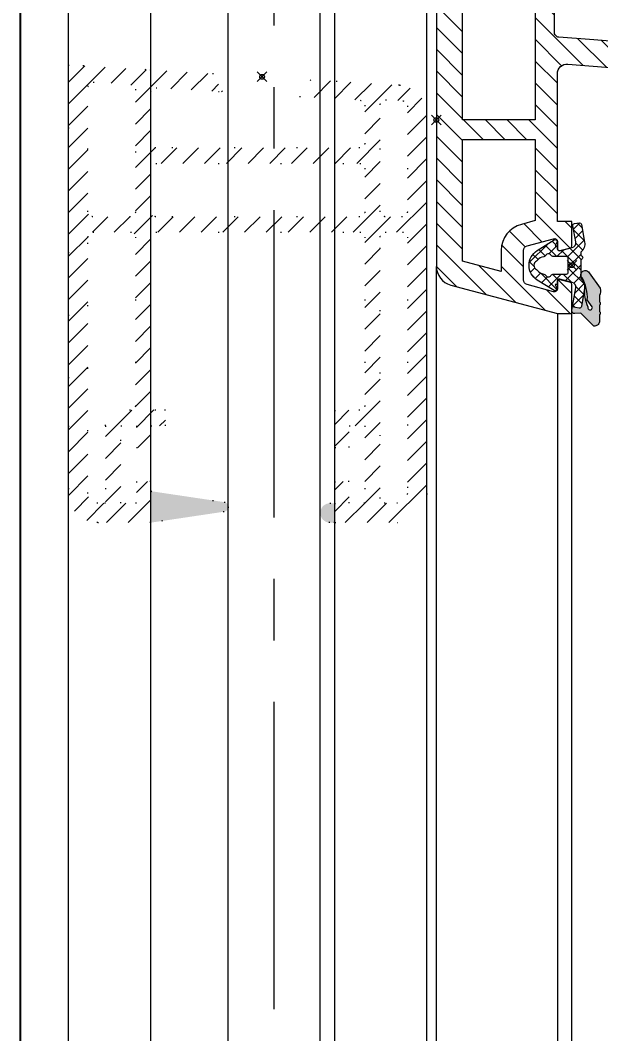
# Model space of a CAD drawing. Header units: millimetres. Extents: x -20000 to 230000, y -17405 to 24510.
# Drawn here: x 95000 to 95060, y -4013 to -3908.4 of the extents above; entities that cross this region are included whole.
import ezdxf

# ---------------------------------------------------------------- set-up
doc = ezdxf.new("R2010")
doc.units = ezdxf.units.MM
doc.header["$PDMODE"] = 35
doc.header["$PDSIZE"] = 0.5
doc.linetypes.add('AXES', pattern=[50.8, 31.75, -6.35, 6.35, -6.35])
doc.linetypes.add('POINTILLE', pattern=[6.35, 0, -6.35])
doc.layers.get('0').update_dxf_attribs({"lineweight": 13})
doc.layers.get('Defpoints').update_dxf_attribs({"true_color": 0xc2a584})
doc.layers.add('0 - Invisible', color=43, linetype='Continuous', lineweight=0, plot=False)
for name, color, linetype, lineweight in [('1 - Axe', 1, 'AXES', 0), ('1 - BETON', 251, 'Continuous', 25), ('1 - Cotation', 32, 'Continuous', 13), ('1 - Joint', 7, 'Continuous', 13), ('1 - PVC', 7, 'Continuous', 13)]:
    doc.layers.add(name, color=color, linetype=linetype, lineweight=lineweight)
doc.styles.add('Texte Poralu', font='tahomabd.ttf')
doc.dimstyles.new('100 - 1000', dxfattribs={"dimtxt": 15, "dimasz": 15, "dimexe": 5, "dimexo": 2.5, "dimgap": 8, "dimtad": 1, "dimdec": 1, "dimtxsty": 'Texte Poralu', "dimcen": 10, "dimazin": 0, "dimtfac": 1, "dimtdec": 1, "dimtmove": 0, "dimatfit": 3, "dimfxl": 1, "dimarcsym": 0})

# ---------------------------------------------------------------- blocks, each defined once
blk = doc.blocks.new('*D1252')
at = {"layer": '1 - Cotation', "color": 0, "lineweight": -2, "transparency": 16777216}
for p, q in [((95002.5, -3855.67), (95350, -3855.67)), ((95345, -3870.67), (95345, -4601.27)), ((95102.5, -4616.27), (95350, -4616.27))]:
    blk.add_line(p, q, dxfattribs=at)
at = {"layer": '1 - Cotation', "color": 0, "transparency": 16777216}
for points in [[(95342.5, -3870.67), (95347.5, -3870.67), (95345, -3855.67)], [(95342.5, -4601.27), (95347.5, -4601.27), (95345, -4616.27)]]:
    blk.add_solid(points, dxfattribs=at)
at = {"layer": 'Defpoints', "color": 0, "transparency": 16777216}
for p in [(95000, -3855.67), (95100, -4616.27), (95345, -4616.27)]:
    blk.add_point(p, dxfattribs=at)
at = {"layer": '1 - Cotation', "color": 0, "transparency": 16777216, "insert": (95329.5, -4235.97), "char_height": 15, "attachment_point": 5, "rotation": 90, "style": 'Texte Poralu'}
blk.add_mtext('H', dxfattribs=at)
blk = doc.blocks.new('*U428')
at = {"layer": '1 - Joint', "linetype": 'ByBlock'}
blk.add_hatch(color=256, dxfattribs=at).paths.add_polyline_path([(2.84, 3.14), (2.84, 3.78, 0.57735), (2.84, 4.13), (2.84, 4.79, 0.57735), (2.84, 5.13), (2.84, 5.85, 0.419335), (2.27, 6.28), (0.94, 4.97), (0.31, 5, 0.477659), (0, 4.65), (0.11, 4.02, -0.406954), (0.36, 4.36), (0.75, 4.43, -0.418679), (0.98, 4.27), (1.3, 2.36, -0.125286), (1.66, 4.3, -1.387029), (2.11, 4.3), (1.59, 3.57, -0.153631), (1.05, 1.3, 0.167659), (0.93, 1.03), (0.93, 0.96, 0.744987), (1.78, 0.78), (2.91, 2.37, 0.250622)])
h = blk.add_hatch(dxfattribs=at)
h.set_pattern_fill('ANSI37', color=256, scale=0.25, style=0)
h.paths.add_polyline_path([(0.93, 0.96, -0.041156), (0.93, 1.03), (0.93, 1.36, 0.277105), (1.3, 2.36), (0.98, 4.27, 0.414214), (0.75, 4.43), (0.36, 4.36, 0.406954), (0.11, 4.02), (0.4, 2.34, -0.388879), (0.04, 1.77), (-1.23, 1.43, -0.414214), (-1.53, 1.73), (-1.53, 2.01), (-1.71, 2.01), (-1.54, 2.38, 0.109518), (-1.53, 2.46, 0.414214), (-1.73, 2.66, 0.140872), (-1.83, 2.63), (-3.58, 1.54, 0.258271), (-4.42, 0.01, 0.258271), (-3.58, -1.51), (-1.83, -2.61, 0.140872), (-1.73, -2.64, 0.414214), (-1.53, -2.44, 0.109518), (-1.54, -2.35), (-1.71, -1.99), (-1.53, -1.99), (-1.53, -1.79, -0.414214), (-1.23, -1.49), (0.04, -1.83, -0.388879), (0.4, -2.4), (0.1, -4.07, 0.043661), (0.1, -4.1, 0.36397), (0.27, -4.3), (0.76, -4.39, 0.037727), (0.79, -4.39, 0.370694), (0.99, -4.22), (1.31, -2.39, 0.271381), (0.93, -1.34), (0.93, -0.99, 1), (0.93, -0.59)])
h.paths.add_polyline_path([(-0.37, 0.71), (-0.37, -0.69, -0.414214), (-0.57, -0.89), (-1.9, -0.89, 0.267949), (-2.16, -1.04, -0.267949), (-2.42, -1.19, -0.271324), (-2.68, -1.04, 0.243431), (-2.91, -0.88, -0.210605), (-3.54, -0.52, 0.11634), (-3.65, -0.43, -0.281921), (-3.92, 0.01, -0.281921), (-3.65, 0.46, 0.11634), (-3.54, 0.55, -0.210605), (-2.91, 0.91, 0.243431), (-2.68, 1.06, -0.271324), (-2.42, 1.21, -0.267949), (-2.16, 1.06, 0.267949), (-1.9, 0.91), (-0.57, 0.91, -0.414214)], flags=16)
at = {"layer": '0 - Invisible', "linetype": 'ByBlock'}
blk.add_point((0, 0), dxfattribs=at)
at = {"layer": '1 - Joint', "linetype": 'ByBlock'}
for points in [[(2.11, 4.3), (1.59, 3.57, -0.153631), (1.05, 1.3, 1.13268), (1.78, 0.78), (2.91, 2.37, 0.250622), (2.84, 3.14), (2.84, 3.78, 0.57735), (2.84, 4.13), (2.84, 4.79, 0.57735), (2.84, 5.13), (2.84, 5.85, 0.419335), (2.27, 6.28), (0.94, 4.97), (0.31, 5, 0.477659), (0, 4.65), (0.4, 2.34, -0.388879), (0.04, 1.77), (-1.23, 1.43, -0.414214), (-1.53, 1.73), (-1.53, 2.01), (-1.71, 2.01), (-1.54, 2.38, 0.109518), (-1.53, 2.46, 0.414214), (-1.73, 2.66, 0.140872), (-1.83, 2.63), (-3.58, 1.54, 0.258271), (-4.42, 0.01, 0.258271), (-3.58, -1.51), (-1.83, -2.61, 0.140872), (-1.73, -2.64, 0.414214), (-1.53, -2.44, 0.109518), (-1.54, -2.35), (-1.71, -1.99), (-1.53, -1.99), (-1.53, -1.79, -0.414214), (-1.23, -1.49), (0.04, -1.83, -0.388879), (0.4, -2.4), (0.1, -4.07, 0.043661), (0.1, -4.1, 0.36397), (0.27, -4.3), (0.76, -4.39, 0.037727), (0.79, -4.39, 0.370694), (0.99, -4.22), (1.31, -2.39, 0.271381), (0.93, -1.34), (0.93, -0.99, 1), (0.93, -0.59), (0.93, 1.36, 0.277105), (1.3, 2.36, -0.125286), (1.66, 4.3, -1.387029)], [(-3.65, 0.46, 0.11634), (-3.54, 0.55, -0.210605), (-2.91, 0.91, 0.243431), (-2.68, 1.06, -0.271324), (-2.42, 1.21, -0.267949), (-2.16, 1.06, 0.267949), (-1.9, 0.91), (-0.57, 0.91, -0.414214), (-0.37, 0.71), (-0.37, -0.69, -0.414214), (-0.57, -0.89), (-1.9, -0.89, 0.267949), (-2.16, -1.04, -0.267949), (-2.42, -1.19, -0.271324), (-2.68, -1.04, 0.243431), (-2.91, -0.88, -0.210605), (-3.54, -0.52, 0.11634), (-3.65, -0.43, -0.281921), (-3.92, 0.01, -0.281921)]]:
    blk.add_lwpolyline(points, format="xyb", close=True, dxfattribs=at)
blk.add_lwpolyline([(1.3, 2.36), (0.98, 4.27, 0.414214), (0.75, 4.43), (0.36, 4.36, 0.406954), (0.11, 4.02)], format="xyb", dxfattribs=at)
blk = doc.blocks.new('*U1105')
at = {"layer": '1 - PVC'}
for p, q in [((-60, 15.12), (-60, 625.48)), ((-47.5, 620.6), (-47.5, 20)), ((-46, 20), (-46, 620.6))]:
    blk.add_line(p, q, dxfattribs=at)
at = {"xscale": -1, "rotation": 180}
blk.add_blockref('*U428', (-46, 625.6), dxfattribs=at)
blk = doc.blocks.new('Rehau - Coulisse C3')
at = {"layer": '1 - Joint', "linetype": 'ByBlock'}
for points in [[(47.27, -8.5), (44.02, -8.5), (45.15, -16.07, 0.371453), (45.64, -16.5, 0.371453), (46.14, -16.07)], [(46.27, -26, 0.414214), (45.27, -27), (45.27, -27.5), (47.27, -27.5), (47.27, -27, 0.414214)]]:
    blk.add_hatch(color=256, dxfattribs=at).paths.add_polyline_path(points)
at = {"layer": '1 - PVC', "linetype": 'ByBlock'}
h = blk.add_hatch(dxfattribs=at)
h.set_pattern_fill('ANSI31', color=256, scale=0.5, style=0)
h.paths.add_polyline_path([(44.27, 0), (37.27, 0), (0, 0), (0.49, -8), (0.91, -14.96), (2.77, -15.89), (2.36, -9.03, -0.432221), (2.85, -8.5), (8.07, -8.5, -0.414214), (8.57, -9), (8.57, -30.1, -0.414214), (8.07, -30.6), (4.15, -30.6, -0.396433), (3.65, -30.13), (3.26, -23.87), (1.53, -25.02), (2.09, -34.18, 0.396433), (5.09, -37), (44.27, -37, 0.414214), (47.27, -34), (47.27, -27.5), (45.27, -27.5), (43.02, -27.5), (43.02, -29), (45.27, -29), (45.27, -30.6), (37.27, -30.6), (37.27, -29), (39.52, -29), (39.52, -27.5), (35.67, -27.5), (35.67, -30.1, -0.414214), (35.17, -30.6), (17.77, -30.6, -0.414214), (17.27, -30.1), (17.27, -9, -0.414214), (17.77, -8.5), (35.17, -8.5, -0.414214), (35.67, -9), (35.67, -10), (37.27, -10), (37.27, -8.5), (39.52, -8.5), (39.52, -7), (37.27, -7), (37.27, -5.4), (45.27, -5.4), (45.27, -7), (43.02, -7), (43.02, -8.5), (44.02, -8.5), (47.27, -8.5), (47.27, -3, 0.414214)])
h.paths.add_polyline_path([(17.77, -2), (44.27, -2, -0.414214), (45.27, -3), (45.27, -3.8), (37.27, -3.8, 0.414214), (35.67, -5.4), (35.67, -6.4, -0.414214), (35.17, -6.9), (17.77, -6.9, -0.414214), (17.27, -6.4), (17.27, -2.5, -0.414214)], flags=16)
h.paths.add_polyline_path([(15.67, -2.5), (15.67, -6.4, -0.414214), (15.17, -6.9), (2.5, -6.9, -0.396433), (2, -6.43), (1.76, -2.53, -0.432221), (2.26, -2), (15.17, -2, -0.414214)], flags=16)
h.paths.add_polyline_path([(15.67, -9), (15.67, -30.1, -0.414214), (15.17, -30.6), (10.67, -30.6, -0.414214), (10.17, -30.1), (10.17, -9, -0.414214), (10.67, -8.5), (15.17, -8.5, -0.414214)], flags=16)
h.paths.add_polyline_path([(17.77, -32.2), (44.77, -32.2, -0.414214), (45.27, -32.7), (45.27, -34, -0.414214), (44.27, -35), (17.77, -35, -0.414214), (17.27, -34.5), (17.27, -32.7, -0.414214)], flags=16)
h.paths.add_polyline_path([(15.17, -32.2, -0.414214), (15.67, -32.7), (15.67, -34.5, -0.414214), (15.17, -35), (4.21, -35, -0.396433), (3.71, -34.53), (3.6, -32.73, -0.432221), (4.1, -32.2)], flags=16)
at = {"layer": '0 - Invisible'}
blk.add_point((1.22, -19.99), dxfattribs=at)
at = {"layer": '1 - Joint', "linetype": 'ByBlock'}
for p, q in [((44.02, -8.5), (47.27, -8.5)), ((44.02, -8.5), (45.15, -16.07)), ((46.14, -16.07), (47.27, -8.5)), ((45.27, -27), (45.27, -27.5)), ((47.27, -27.5), (47.27, -27)), ((45.27, -27.5), (47.27, -27.5))]:
    blk.add_line(p, q, dxfattribs=at)
for centre, radius, start, end in [((45.64, -16), 0.5, 188.4894, 270), ((45.64, -16), 0.5, 270, 351.5106), ((46.27, -27), 1, 90, 180), ((46.27, -27), 1, 0, 90)]:
    blk.add_arc(centre, radius, start, end, dxfattribs=at)
at = {"layer": '1 - PVC', "linetype": 'ByBlock'}
for points in [[(47.27, -27.5), (47.27, -34, -0.414214), (44.27, -37), (5.09, -37, -0.396433), (2.09, -34.18), (1.53, -25.02), (3.26, -23.87), (3.65, -30.13, 0.396433), (4.15, -30.6), (8.07, -30.6, 0.414214), (8.57, -30.1), (8.57, -9, 0.414214), (8.07, -8.5), (2.85, -8.5, 0.432221), (2.36, -9.03), (2.77, -15.89), (0.91, -14.96), (0.49, -8), (0, 0), (37.27, 0), (44.27, 0, -0.414214), (47.27, -3), (47.27, -8.5)], [(44.02, -8.5), (43.02, -8.5), (43.02, -7), (45.27, -7), (45.27, -5.4), (37.27, -5.4), (37.27, -7), (39.52, -7), (39.52, -8.5), (37.27, -8.5), (37.27, -10), (35.67, -10), (35.67, -9, 0.414214), (35.17, -8.5), (17.77, -8.5, 0.414214), (17.27, -9), (17.27, -30.1, 0.414214), (17.77, -30.6), (35.17, -30.6, 0.414214), (35.67, -30.1), (35.67, -27.5), (39.52, -27.5), (39.52, -29), (37.27, -29), (37.27, -30.6), (45.27, -30.6), (45.27, -29), (43.02, -29), (43.02, -27.5), (45.27, -27.5)]]:
    blk.add_lwpolyline(points, format="xyb", dxfattribs=at)
for points in [[(1.76, -2.53), (2, -6.43, 0.396433), (2.5, -6.9), (15.17, -6.9, 0.414214), (15.67, -6.4), (15.67, -2.5, 0.414214), (15.17, -2), (2.26, -2, 0.432221)], [(37.27, -3.8), (45.27, -3.8), (45.27, -3, 0.414214), (44.27, -2), (17.77, -2, 0.414214), (17.27, -2.5), (17.27, -6.4, 0.414214), (17.77, -6.9), (35.17, -6.9, 0.414214), (35.67, -6.4), (35.67, -5.4, -0.414214)], [(10.67, -8.5, 0.414214), (10.17, -9), (10.17, -30.1, 0.414214), (10.67, -30.6), (15.17, -30.6, 0.414214), (15.67, -30.1), (15.67, -9, 0.414214), (15.17, -8.5)], [(3.71, -34.53, 0.396433), (4.21, -35), (15.17, -35, 0.414214), (15.67, -34.5), (15.67, -32.7, 0.414214), (15.17, -32.2), (4.1, -32.2, 0.432221), (3.6, -32.73)], [(44.77, -32.2), (17.77, -32.2, 0.414214), (17.27, -32.7), (17.27, -34.5, 0.414214), (17.77, -35), (44.27, -35, 0.414214), (45.27, -34), (45.27, -32.7, 0.414214)]]:
    blk.add_lwpolyline(points, format="xyb", close=True, dxfattribs=at)
blk = doc.blocks.new('Rehau - Dt6')
at = {"layer": '1 - PVC', "linetype": 'ByBlock'}
h = blk.add_hatch(dxfattribs=at)
h.set_pattern_fill('ANSI31', color=256, scale=0.5, style=0)
edge = h.paths.add_edge_path()
edge.add_arc((-0.5, 0.5), 0.5, -90, 0, ccw=False)
edge.add_line((-0.5, 0), (-1.8, 0))
edge.add_arc((-1.8, 2), 2, 233.1301, 270, ccw=False)
edge.add_arc((-1.8, 2), 2, 169.4995, 233.1301, ccw=False)
edge.add_line((-3.77, 2.36), (-3, 6.5))
edge.add_line((-3, 6.5), (-3, 7.3))
edge.add_arc((-3.7, 7.3), 0.7, 360, 450)
edge.add_line((-3.7, 8), (-8.3, 8))
edge.add_arc((-8.3, 7), 1, 90, 180)
edge.add_line((-9.3, 7), (-9.3, 6.5))
edge.add_arc((-8.3, 6.5), 1, 180, 270)
edge.add_line((-8.3, 5.5), (-7.8, 5.5))
edge.add_line((-7.8, 5.5), (-7.8, 1))
edge.add_arc((-8.3, 1), 0.5, -90, 0, ccw=False)
edge.add_line((-8.3, 0.5), (-10.3, 0.5))
edge.add_arc((-10.3, 2.5), 2, 180, 270, ccw=False)
edge.add_line((-12.3, 2.5), (-12.3, 3.2))
edge.add_line((-12.3, 3.2), (-10, 3.2))
edge.add_line((-10, 3.2), (-10, 3.79))
edge.add_arc((-8.3, 6.5), 3.2, 180, 237.91, ccw=False)
edge.add_line((-11.5, 6.5), (-11.5, 7.8))
edge.add_arc((-11.7, 7.8), 0.2, 360, 450)
edge.add_line((-11.7, 8), (-12, 8))
edge.add_line((-12, 8), (-47.7, 8))
edge.add_line((-47.7, 8), (-48.3, 8))
edge.add_arc((-48.3, 7.8), 0.2, 90, 180)
edge.add_line((-48.5, 7.8), (-48.5, 6.5))
edge.add_arc((-51.7, 6.5), 3.2, -57.91, 0, ccw=False)
edge.add_line((-50, 3.79), (-50, 3.2))
edge.add_line((-50, 3.2), (-47.7, 3.2))
edge.add_line((-47.7, 3.2), (-47.7, 2.5))
edge.add_arc((-49.7, 2.5), 2, -90, 0, ccw=False)
edge.add_line((-49.7, 0.5), (-51.7, 0.5))
edge.add_arc((-51.7, 1), 0.5, 180, 270, ccw=False)
edge.add_line((-52.2, 1), (-52.2, 5.5))
edge.add_line((-52.2, 5.5), (-51.7, 5.5))
edge.add_arc((-51.7, 6.5), 1, 270, 360)
edge.add_line((-50.7, 6.5), (-50.7, 7))
edge.add_arc((-51.7, 7), 1, 0, 90)
edge.add_line((-51.7, 8), (-56.3, 8))
edge.add_arc((-56.3, 7.3), 0.7, 90, 180)
edge.add_line((-57, 7.3), (-57, 6.5))
edge.add_line((-57, 6.5), (-56.23, 2.36))
edge.add_arc((-58.2, 2), 2, -90, 10.5005, ccw=False)
edge.add_line((-58.2, 0), (-59.5, 0))
edge.add_arc((-59.5, 0.5), 0.5, 180, 270, ccw=False)
edge.add_line((-60, 0.5), (-60, 13))
edge.add_line((-60, 13), (-60, 67.12))
edge.add_arc((-58, 67.12), 2, 105, 180, ccw=False)
edge.add_line((-58.52, 69.05), (-47.5, 72))
edge.add_line((-47.5, 72), (-46, 72))
edge.add_line((-46, 72), (-46, 68.99))
edge.add_arc((-46.2, 68.99), 0.2, 285, 360, ccw=False)
edge.add_line((-46.15, 68.8), (-47.25, 68.51))
edge.add_arc((-47.3, 68.7), 0.2, 180, 285, ccw=False)
edge.add_line((-47.5, 68.7), (-47.5, 69.45))
edge.add_arc((-47.8, 69.45), 0.3, 360, 465)
edge.add_line((-47.88, 69.74), (-50.63, 69))
edge.add_arc((-50.5, 68.52), 0.5, 105, 180)
edge.add_line((-51, 68.52), (-51, 65.48))
edge.add_arc((-50.5, 65.48), 0.5, 180, 255)
edge.add_line((-50.63, 65), (-47.88, 64.26))
edge.add_arc((-47.8, 64.55), 0.3, 255, 360)
edge.add_line((-47.5, 64.55), (-47.5, 65.3))
edge.add_arc((-47.3, 65.3), 0.2, 75, 180, ccw=False)
edge.add_line((-47.25, 65.49), (-46.15, 65.2))
edge.add_arc((-46.2, 65.01), 0.2, 0, 75, ccw=False)
edge.add_line((-46, 65.01), (-46, 62.5))
edge.add_line((-46, 62.5), (-47.5, 62.5))
edge.add_line((-47.5, 62.5), (-47.5, 47.23))
edge.add_arc((-46.5, 47.23), 1, 180, 274.5)
edge.add_line((-46.42, 46.23), (-30.28, 47.5))
edge.add_line((-30.28, 47.5), (-30.25, 47.48))
edge.add_line((-30.25, 47.48), (-30, 47.22))
edge.add_line((-30, 47.22), (-29.67, 47.55))
edge.add_line((-29.67, 47.55), (-29.67, 47.55))
edge.add_line((-29.67, 47.55), (-11.24, 49))
edge.add_line((-11.24, 49), (-11.5, 52))
edge.add_line((-11.5, 52), (-9, 52))
edge.add_line((-9, 52), (-9, 46.5))
edge.add_line((-9, 46.5), (-9.5, 46.5))
edge.add_arc((-9.5, 45.5), 1, 90, 180)
edge.add_line((-10.5, 45.5), (-10.5, 45))
edge.add_arc((-9.5, 45), 1, 180, 270)
edge.add_line((-9.5, 44), (-3.7, 44))
edge.add_arc((-3.7, 45), 1, 270, 360)
edge.add_line((-2.7, 45), (-2.7, 49.3))
edge.add_line((-2.7, 49.3), (-5, 49.3))
edge.add_line((-5, 49.3), (-5, 52))
edge.add_line((-5, 52), (-1, 52))
edge.add_arc((-1, 51), 1, 0, 90, ccw=False)
edge.add_line((0, 51), (0, 10.9))
edge.add_line((0, 10.9), (0, 0.5))
edge = h.paths.add_edge_path(flags=16)
edge.add_arc((-9.5, 45), 3.7, 204.6098, 227.4934, ccw=False)
edge.add_arc((-9.5, 45), 3.7, 180, 204.6098, ccw=False)
edge.add_line((-13.2, 45), (-13.2, 45.5))
edge.add_arc((-9.5, 45.5), 3.7, 170.0139, 180, ccw=False)
edge.add_line((-13.14, 46.14), (-13.2, 46.14))
edge.add_line((-13.2, 46.14), (-14.5, 46.03))
edge.add_line((-14.5, 46.03), (-14.5, 41.7))
edge.add_line((-14.5, 41.7), (-16, 41.7))
edge.add_line((-16, 41.7), (-16, 45.92))
edge.add_line((-16, 45.92), (-27.5, 45.01))
edge.add_line((-27.5, 45.01), (-27.5, 41.7))
edge.add_line((-27.5, 41.7), (-29, 41.7))
edge.add_line((-29, 41.7), (-29, 44.89))
edge.add_line((-29, 44.89), (-31, 44.74))
edge.add_line((-31, 44.74), (-31, 41.7))
edge.add_line((-31, 41.7), (-32.5, 41.7))
edge.add_line((-32.5, 41.7), (-32.5, 44.62))
edge.add_line((-32.5, 44.62), (-44.17, 43.7))
edge.add_line((-44.17, 43.7), (-47.34, 43.45))
edge.add_arc((-47.3, 42.95), 0.5, 94.5, 116.3441)
edge.add_arc((-47.3, 42.95), 0.5, 116.3441, 180)
edge.add_line((-47.8, 42.95), (-47.8, 42.57))
edge.add_line((-47.8, 42.57), (-47.8, 10.7))
edge.add_line((-47.8, 10.7), (-12, 10.7))
edge.add_line((-12, 10.7), (-12, 42.27))
h.paths.add_polyline_path([(-49.8, 30), (-49.8, 52), (-57.3, 52), (-57.3, 30)], flags=16)
edge = h.paths.add_edge_path(flags=16)
edge.add_line((-49.8, 54), (-49.8, 62.39))
edge.add_line((-49.8, 62.39), (-51.22, 62.78))
edge.add_arc((-50.5, 65.48), 2.8, 180, 255, ccw=False)
edge.add_line((-53.3, 65.48), (-53.3, 67.65))
edge.add_line((-53.3, 67.65), (-57.3, 66.58))
edge.add_line((-57.3, 66.58), (-57.3, 54))
edge.add_line((-57.3, 54), (-49.8, 54))
h.paths.add_polyline_path([(-49.8, 10.7), (-49.8, 28), (-57.3, 28), (-57.3, 10.7)], flags=16)
h.paths.add_polyline_path([(-2.7, 10.7), (-2.7, 28), (-9.7, 28), (-9.7, 10.9), (-9.7, 10.7), (-9.5, 10.7)], flags=16)
edge = h.paths.add_edge_path(flags=16)
edge.add_line((-2.7, 30), (-2.7, 41.3))
edge.add_line((-2.7, 41.3), (-4.7, 41.3))
edge.add_line((-4.7, 41.3), (-4.7, 40.5))
edge.add_arc((-5.7, 40.5), 1, -90, 0, ccw=False)
edge.add_line((-5.7, 39.5), (-6.2, 39.5))
edge.add_line((-6.2, 39.5), (-6.2, 41.3))
edge.add_line((-6.2, 41.3), (-7.8, 41.3))
edge.add_line((-7.8, 41.3), (-7.8, 39.5))
edge.add_line((-7.8, 39.5), (-8.3, 39.5))
edge.add_arc((-8.3, 40.5), 1, 180, 270, ccw=False)
edge.add_line((-9.3, 40.5), (-9.3, 41.3))
edge.add_line((-9.3, 41.3), (-9.7, 41.3))
edge.add_line((-9.7, 41.3), (-9.7, 30))
edge.add_line((-9.7, 30), (-2.7, 30))
at = {"layer": '0 - Invisible', "linetype": 'ByBlock'}
for p in [(-46, 67), (-60, 52), (0, 52)]:
    blk.add_point(p, dxfattribs=at)
at = {"layer": '0 - Invisible'}
for p in [(-14, 48.78), (-60, 0), (0, 0)]:
    blk.add_point(p, dxfattribs=at)
at = {"layer": '1 - PVC', "linetype": 'ByBlock'}
for points in [[(0, 0.5, -0.414214), (-0.5, 0), (-1.8, 0, -0.162278), (-3, 0.4, -0.285002), (-3.77, 2.36), (-3, 6.5), (-3, 7.3, 0.414214), (-3.7, 8), (-8.3, 8, 0.414214), (-9.3, 7), (-9.3, 6.5, 0.414214), (-8.3, 5.5), (-7.8, 5.5), (-7.8, 1, -0.414214), (-8.3, 0.5), (-10.3, 0.5, -0.414214), (-12.3, 2.5), (-12.3, 3.2), (-10, 3.2), (-10, 3.79, -0.258199), (-11.5, 6.5), (-11.5, 7.8, 0.414214), (-11.7, 8), (-12, 8), (-47.7, 8), (-48.3, 8, 0.414214), (-48.5, 7.8), (-48.5, 6.5, -0.258199), (-50, 3.79), (-50, 3.2), (-47.7, 3.2), (-47.7, 2.5, -0.414214), (-49.7, 0.5), (-51.7, 0.5, -0.414214), (-52.2, 1), (-52.2, 5.5), (-51.7, 5.5, 0.414214), (-50.7, 6.5), (-50.7, 7, 0.414214), (-51.7, 8), (-56.3, 8, 0.414214), (-57, 7.3), (-57, 6.5), (-56.23, 2.36, -0.468969), (-58.2, 0), (-59.5, 0, -0.414214), (-60, 0.5), (-60, 13), (-60, 67.12, -0.339454), (-58.52, 69.05), (-47.5, 72), (-46, 72), (-46, 68.99, -0.339454), (-46.15, 68.8), (-47.25, 68.51, -0.493145), (-47.5, 68.7), (-47.5, 69.45, 0.493145), (-47.88, 69.74), (-50.63, 69, 0.339454), (-51, 68.52), (-51, 65.48, 0.339454), (-50.63, 65), (-47.88, 64.26, 0.493145), (-47.5, 64.55), (-47.5, 65.3, -0.493145), (-47.25, 65.49), (-46.15, 65.2, -0.339454), (-46, 65.01), (-46, 62.5), (-47.5, 62.5), (-47.5, 47.23, 0.437409), (-46.42, 46.23), (-30.28, 47.5), (-30.25, 47.48), (-30, 47.22), (-29.67, 47.55), (-29.67, 47.55), (-11.24, 49), (-11.5, 52), (-9, 52), (-9, 46.5), (-9.5, 46.5, 0.414214), (-10.5, 45.5), (-10.5, 45, 0.414214), (-9.5, 44), (-3.7, 44, 0.414214), (-2.7, 45), (-2.7, 49.3), (-5, 49.3), (-5, 52), (-1, 52, -0.414214), (0, 51), (0, 10.9)], [(-49.8, 54), (-49.8, 62.39), (-51.22, 62.78, -0.339454), (-53.3, 65.48), (-53.3, 67.65), (-57.3, 66.58), (-57.3, 54)], [(-12, 42.27, -0.100182), (-12.86, 43.46, -0.107795), (-13.2, 45), (-13.2, 45.5, -0.0436), (-13.14, 46.14), (-13.2, 46.14), (-14.5, 46.03), (-14.5, 41.7), (-16, 41.7), (-16, 45.92), (-27.5, 45.01), (-27.5, 41.7), (-29, 41.7), (-29, 44.89), (-31, 44.74), (-31, 41.7), (-32.5, 41.7), (-32.5, 44.62), (-44.17, 43.7), (-47.34, 43.45, 0.095602), (-47.52, 43.4, 0.285121), (-47.8, 42.95), (-47.8, 42.57), (-47.8, 10.7), (-12, 10.7)], [(-2.7, 30), (-2.7, 41.3), (-4.7, 41.3), (-4.7, 40.5, -0.414214), (-5.7, 39.5), (-6.2, 39.5), (-6.2, 41.3), (-7.8, 41.3), (-7.8, 39.5), (-8.3, 39.5, -0.414214), (-9.3, 40.5), (-9.3, 41.3), (-9.7, 41.3), (-9.7, 30)]]:
    blk.add_lwpolyline(points, format="xyb", close=True, dxfattribs=at)
for points in [[(-49.8, 30), (-49.8, 52), (-57.3, 52), (-57.3, 30)], [(-49.8, 10.7), (-49.8, 28), (-57.3, 28), (-57.3, 10.7)], [(-2.7, 10.7), (-2.7, 28), (-9.7, 28), (-9.7, 10.9), (-9.7, 10.7), (-9.5, 10.7)]]:
    blk.add_lwpolyline(points, close=True, dxfattribs=at)
blk = doc.blocks.new('*U830')
at = {"layer": '1 - Axe'}
blk.add_line((26.25, -368.05), (26.25, -20), dxfattribs=at)
at = {"layer": '1 - Joint'}
for p, q in [((21.5, -368.05), (21.5, -20)), ((31, -368.05), (31, -20))]:
    blk.add_line(p, q, dxfattribs=at)
at = {"layer": '1 - PVC'}
for p, q in [((5, -368.05), (5, -20)), ((13.5, -368.05), (13.5, -20)), ((32.5, -368.05), (32.5, -20)), ((42, -368.05), (42, -20))]:
    blk.add_line(p, q, dxfattribs=at)
at = {"xscale": -1, "rotation": 180}
blk.add_blockref('Rehau - Dt6', (103, -21), dxfattribs=at)
at = {"linetype": 'POINTILLE', "xscale": -1, "rotation": 90}
blk.add_blockref('Rehau - Coulisse C3', (5, -67.32), dxfattribs=at)

msp = doc.modelspace()

# ---------------------------------------------------------------- linework, layer by layer
at = {"layer": '1 - BETON', "ltscale": 2}
msp.add_lwpolyline([(95000, -3845.67), (95000, -4616.27), (95000, -4616.27)], dxfattribs=at)

# ---------------------------------------------------------------- block references
for name, p in [('*U830', (95000, -3845.67)), ('*U1105', (95103, -4559.27))]:
    msp.add_blockref(name, p)

# ---------------------------------------------------------------- dimensions: what is measured, and where the dimension line sits
at = {"layer": '1 - Cotation'}
dim = msp.add_linear_dim(base=(95345, -4616.27), p1=(95000, -3855.67), p2=(95100, -4616.27), angle=90, text='H', dimstyle='100 - 1000', dxfattribs=at)
dim.commit()
dim.dimension.update_dxf_attribs({"geometry": '*D1252', "text_midpoint": (95329.5, -4235.97)})

doc.saveas('drawing.dxf')
